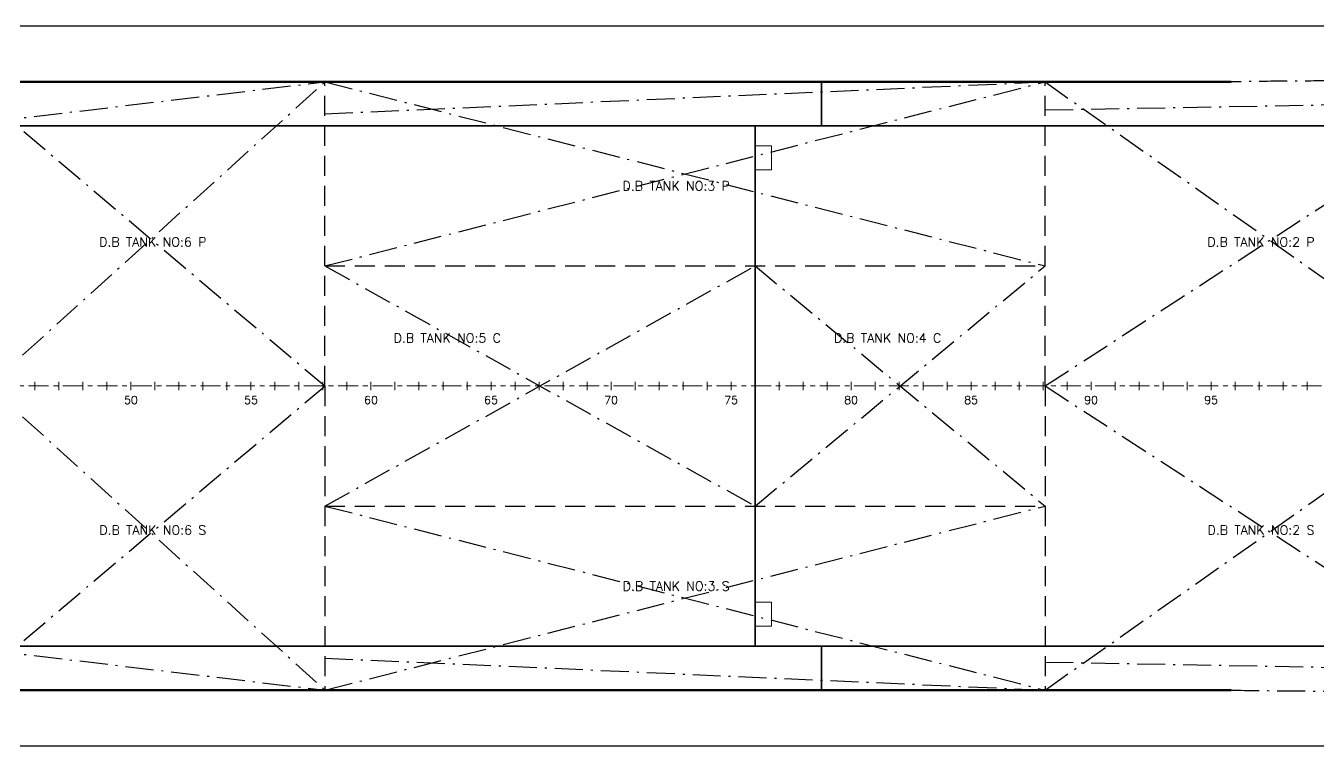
# Model space of a CAD drawing. Header units: millimetres. Extents: x -5000 to 92500, y -73000 to 27580.
# Drawn here: x 27373 to 59675, y -73000 to -55000 of the extents above; entities that cross this region are included whole.
import ezdxf
from ezdxf.enums import TextEntityAlignment as Align

# ---------------------------------------------------------------- set-up
doc = ezdxf.new("R2010")
doc.units = ezdxf.units.MM
for name, pattern in [('CENTER_S', [860, 500, -120, 120, -120]), ('DASHDOT_S', [1150, 700, -200, 50, -200]), ('DASHED_S', [750, 500, -250])]:
    doc.linetypes.add(name, pattern=pattern)
for name, color, linetype, lineweight in [('CENTER', 1, 'CENTER_S', 18), ('DASHDOT', 8, 'DASHDOT_S', 25), ('DASHED', 8, 'DASHED_S', 25), ('DETAIL', 9, 'Continuous', 13), ('FRAMES', 7, 'Continuous', 18), ('HULL', 7, 'Continuous', 50), ('STRUCT', 7, 'Continuous', 35), ('TEXT', 7, 'Continuous', 18)]:
    doc.layers.add(name, color=color, linetype=linetype, lineweight=lineweight)
doc.styles.add('ROMANS', font='romans.shx')
picture_1 = doc.add_image_def('image8.png', size_in_pixel=(4875, 900))

msp = doc.modelspace()

# ---------------------------------------------------------------- linework, layer by layer
at = {"layer": 'CENTER'}
msp.add_line((-1800, -64000), (88200, -64000), dxfattribs=at)
at = {"layer": 'DASHDOT'}
for p, q in [((26440, -64000), (34850, -56400)), ((26440, -57400), (34850, -56400)), ((34850, -61000), (52850, -56400)), ((34850, -56400), (52850, -61000)), ((34850, -57200), (52850, -56400)), ((52850, -56400), (63640, -64000)), ((52850, -57100), (69477, -56800)), ((26440, -56900), (34850, -64000)), ((52850, -64000), (63640, -57000)), ((34850, -61000), (45600, -67000)), ((34850, -67000), (45600, -61000)), ((45600, -61000), (52850, -67000)), ((45600, -67000), (52850, -61000)), ((26440, -64000), (34850, -71600)), ((26440, -71100), (34850, -64000)), ((52850, -71600), (63640, -64000)), ((52850, -64000), (63640, -71000)), ((34850, -67000), (52850, -71600)), ((34850, -71600), (52850, -67000)), ((26440, -70600), (34850, -71600)), ((34850, -70800), (52850, -71600)), ((52850, -70900), (69477, -71200))]:
    msp.add_line(p, q, dxfattribs=at)
for centre, start, end in [((60085, -201522), 86.83434, 91.02056), ((60085, 73522), 268.97944, 273.16566)]:
    msp.add_arc(centre, 145145, start, end, dxfattribs=at)
at = {"layer": 'DASHED'}
for p, q in [((34850, -64000), (34850, -56400)), ((52850, -64000), (52850, -56400)), ((34850, -61000), (52850, -61000)), ((34850, -64000), (34850, -71600)), ((52850, -64000), (52850, -71600)), ((34850, -67000), (52850, -67000))]:
    msp.add_line(p, q, dxfattribs=at)
at = {"layer": 'DETAIL'}
for p, q in [((46014, -58000), (45600, -58000)), ((45600, -58000), (45600, -58600)), ((46014, -58600), (46014, -58000)), ((45600, -58600), (46014, -58600)), ((45600, -69400), (46014, -69400)), ((45600, -70000), (45600, -69400)), ((46014, -69400), (46014, -70000)), ((46014, -70000), (45600, -70000))]:
    msp.add_line(p, q, dxfattribs=at)
at = {"layer": 'FRAMES'}
for p, q in [((27600, -64100), (27600, -63900)), ((28200, -64100), (28200, -63900)), ((28800, -64100), (28800, -63900)), ((29400, -64100), (29400, -63900)), ((30000, -64100), (30000, -63900)), ((30600, -64100), (30600, -63900)), ((31200, -64100), (31200, -63900)), ((31800, -64100), (31800, -63900)), ((32400, -64100), (32400, -63900)), ((33000, -64100), (33000, -63900)), ((33600, -64100), (33600, -63900)), ((34200, -64100), (34200, -63900)), ((34800, -64100), (34800, -63900)), ((35400, -64100), (35400, -63900)), ((36000, -64100), (36000, -63900)), ((36600, -64100), (36600, -63900)), ((37200, -64100), (37200, -63900)), ((37800, -64100), (37800, -63900)), ((38400, -64100), (38400, -63900)), ((39000, -64100), (39000, -63900)), ((39600, -64100), (39600, -63900)), ((40200, -64100), (40200, -63900)), ((40800, -64100), (40800, -63900)), ((41400, -64100), (41400, -63900)), ((42000, -64100), (42000, -63900)), ((42600, -64100), (42600, -63900)), ((43200, -64100), (43200, -63900)), ((43800, -64100), (43800, -63900)), ((44400, -64100), (44400, -63900)), ((45000, -64100), (45000, -63900)), ((45600, -64100), (45600, -63900)), ((46200, -64100), (46200, -63900)), ((46800, -64100), (46800, -63900)), ((47400, -64100), (47400, -63900)), ((48000, -64100), (48000, -63900)), ((48600, -64100), (48600, -63900)), ((49200, -64100), (49200, -63900)), ((49800, -64100), (49800, -63900)), ((50400, -64100), (50400, -63900)), ((51000, -64100), (51000, -63900)), ((51600, -64100), (51600, -63900)), ((52200, -64100), (52200, -63900)), ((52800, -64100), (52800, -63900)), ((53400, -64100), (53400, -63900)), ((54000, -64100), (54000, -63900)), ((54600, -64100), (54600, -63900)), ((55200, -64100), (55200, -63900)), ((55800, -64100), (55800, -63900)), ((56400, -64100), (56400, -63900)), ((57000, -64100), (57000, -63900)), ((57600, -64100), (57600, -63900)), ((58200, -64100), (58200, -63900)), ((58800, -64100), (58800, -63900)), ((59400, -64100), (59400, -63900))]:
    msp.add_line(p, q, dxfattribs=at)
at = {"layer": 'HULL'}
for p, q in [((14400, -56400), (57500, -56400)), ((14400, -71600), (57460, -71600)), ((14400, -71600), (57500, -71600))]:
    msp.add_line(p, q, dxfattribs=at)
at = {"layer": 'STRUCT'}
for p, q in [((47257, -57500), (47257, -56400)), ((14400, -57500), (63640, -57500)), ((45600, -64000), (45600, -57500)), ((45600, -64000), (45600, -70500)), ((14400, -70500), (63640, -70500)), ((47257, -70500), (47257, -71600))]:
    msp.add_line(p, q, dxfattribs=at)

# ---------------------------------------------------------------- texts
at = {"layer": 'FRAMES', "style": 'ROMANS'}
for s, p in [('50', (30000, -64350)), ('55', (33000, -64350)), ('60', (36000, -64350)), ('65', (39000, -64350)), ('70', (42000, -64350)), ('75', (45000, -64350)), ('80', (48000, -64350)), ('85', (51000, -64350)), ('90', (54000, -64350)), ('95', (57000, -64350))]:
    msp.add_text(s, height=200, dxfattribs=at).set_placement(p, align=Align.MIDDLE_CENTER)
at = {"layer": 'TEXT', "style": 'ROMANS'}
for s, p in [('D.B TANK NO:3 P', (43628, -59000)), ('D.B TANK NO:6 P', (30545, -60400)), ('D.B TANK NO:2 P', (58245, -60400)), ('D.B TANK NO:5 C', (37907, -62800)), ('D.B TANK NO:4 C', (48914, -62800)), ('D.B TANK NO:6 S', (30545, -67600)), ('D.B TANK NO:2 S', (58245, -67600)), ('D.B TANK NO:3 S', (43628, -69000))]:
    msp.add_text(s, height=230, dxfattribs=at).set_placement(p, align=Align.MIDDLE_CENTER)

# ---------------------------------------------------------------- pictures from other files: only their frames are drawn
at = {"layer": '0-REFERENCE-IMAGE'}
image = msp.add_image(picture_1, insert=(-5000, -73000), size_in_units=(97500, 18000), dxfattribs=dict(at, fade=50))

doc.saveas('drawing.dxf')
